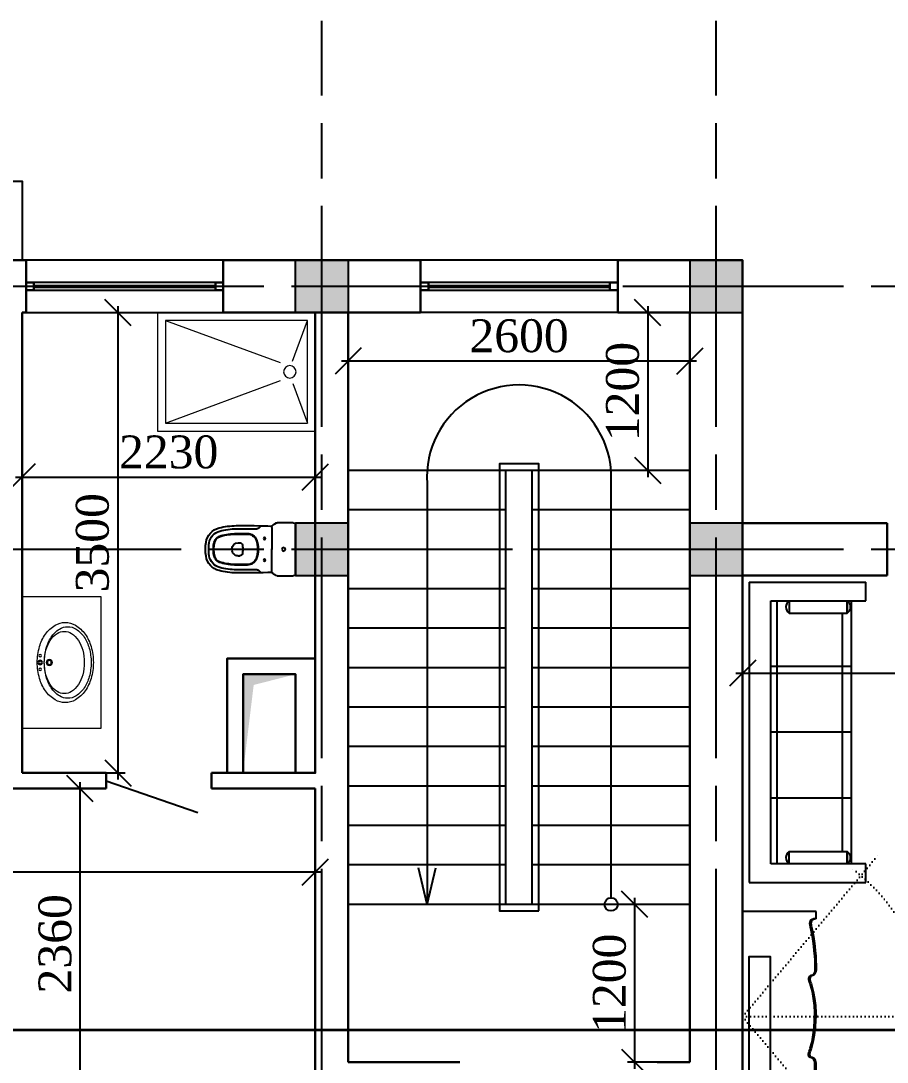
# Model space of a CAD drawing. Header units: inches. Extents: x 2870606 to 3671143, y -733551 to -473558.
# Drawn here: x 3382555 to 3389145, y -504323 to -496404 of the extents above; entities that cross this region are included whole.
import ezdxf

# ---------------------------------------------------------------- set-up
doc = ezdxf.new("R2010")
doc.units = ezdxf.units.IN
doc.header["$MEASUREMENT"] = 0
for name, pattern in [('ACAD_ISO07W100', [3, 0, -3]), ('ACAD_ISO08W100', [36, 24, -3, 6, -3]), ('NIEIOIAY', [0])]:
    doc.linetypes.add(name, pattern=pattern)
doc.layers.add('_0', color=7, linetype='Continuous', lineweight=25)
doc.layers.add('A_Windows', color=160, linetype='Continuous')
doc.layers.add('SANFURN', color=140, linetype='Continuous')
doc.styles.add('J~stule', font='dutch.ttf')
doc.linetypes.add('FENCELINE1', pattern='A,0.25,-0.1,[133,ltypeshp.shx,S=0.1,R=0,X=-0.1,Y=0],-0.1,1', length=1.45)
doc.dimstyles.new('J~style', dxfattribs={"dimscale": 100, "dimtxt": 2.5, "dimasz": 2, "dimexe": 0.55, "dimexo": 0.725, "dimtad": 1, "dimdec": 0, "dimdsep": 46, "dimtxsty": 'J~stule', "dimblk": 'OBLIQUE', "dimcen": 2, "dimdle": 0.5, "dimadec": 0, "dimazin": 0, "dimtfac": 1, "dimtdec": 0, "dimtmove": 0, "dimatfit": 3, "dimfxl": 1, "dimarcsym": 0})

# ---------------------------------------------------------------- blocks, each defined once
blk = doc.blocks.new('TJT6YIOK56IKJ6')
for p, q in [((2821864.4, 172822.9), (2821722.8, 172822.9)), ((2821722.8, 171936.4), (2821722.8, 172822.9)), ((2821864.4, 172100.5), (2821864.4, 172822.9)), ((2823864.1, 172822.9), (2823864.1, 172100.5)), ((2824005.7, 172822.9), (2823864.1, 172822.9)), ((2824005.7, 171936.4), (2824005.7, 172822.9)), ((2822837.5, 172716.3), (2821864.4, 172716.3)), ((2821957.7, 172682.9), (2821864.4, 172682.9)), ((2821864.4, 172682.9), (2821957.7, 172682.9)), ((2821957.7, 172240.5), (2821957.7, 172682.9)), ((2821957.7, 172644.9), (2823770.8, 172644.9)), ((2822364.2, 172716.3), (2822364.2, 172100.5)), ((2823864.1, 172716.3), (2822837.5, 172716.3)), ((2822864.2, 172716.3), (2822864.2, 172100.5)), ((2823364.2, 172716.3), (2823364.2, 172100.5)), ((2823864.1, 172682.9), (2823770.8, 172682.9)), ((2823770.8, 172682.9), (2823864.1, 172682.9)), ((2823770.8, 172240.5), (2823770.8, 172682.9)), ((2823864.1, 172716.3), (2823864.1, 172147.2)), ((2821864.4, 172240.5), (2821957.7, 172240.5)), ((2823864.1, 172240.5), (2823770.8, 172240.5)), ((2821864.4, 172147.2), (2823864.1, 172147.2)), ((2821864.4, 172147.2), (2823864.1, 172147.2)), ((2823864.1, 172100.5), (2821864.4, 172100.5)), ((2821722.8, 171936.4), (2824005.7, 171936.4))]:
    blk.add_line(p, q)
for centre, start, end in [((2821911, 172651.7), 33.82224, 146.17776), ((2823817.5, 172651.7), 33.82224, 146.17776), ((2821911, 172271.8), 213.82224, 326.17776), ((2823817.5, 172271.8), 213.82224, 326.17776)]:
    blk.add_arc(centre, 56.2, start, end)
blk = doc.blocks.new('chdhdgh')
at = {"linetype": 'ACAD_ISO07W100', "ltscale": 10}
for q in [(2557763.6, -523234.7), (2558335.1, -524460.4), (2557763.6, -525686)]:
    blk.add_line((2556735.1, -524460.4), q, dxfattribs=at)
at = {"linetype": 'NIEIOIAY'}
for p, q in [((2557295.1, -523660.4), (2556735.1, -523660.4)), ((2557295.1, -523660.4), (2556735.1, -523660.4)), ((2556735.1, -523660.4), (2556735.1, -525260.4)), ((2557295.1, -523717.3), (2557295.1, -523660.4)), ((2557295.1, -523717.3), (2557295.1, -523660.4)), ((2557295.1, -525203.4), (2557295.1, -525260.4)), ((2557295.1, -525203.4), (2557295.1, -525260.4)), ((2556735.1, -525260.4), (2557295.1, -525260.4)), ((2556735.1, -525260.4), (2557295.1, -525260.4))]:
    blk.add_line(p, q, dxfattribs=at)
at = {"linetype": 'Continuous'}
for p, q in [((2557245.8, -523744), (2557245.3, -523749.4)), ((2557245.8, -523744), (2557245.3, -523749.4)), ((2557245.3, -523749.4), (2557245.4, -523754.9)), ((2557245.3, -523749.4), (2557245.4, -523754.9)), ((2557245.4, -523754.9), (2557246, -523760.6)), ((2557245.4, -523754.9), (2557246, -523760.6)), ((2557247.3, -523738.7), (2557245.8, -523744)), ((2557247.3, -523738.7), (2557245.8, -523744)), ((2557246, -523760.6), (2557247, -523766.3)), ((2557246, -523760.6), (2557247, -523766.3)), ((2557247, -523766.3), (2557248.3, -523772)), ((2557247, -523766.3), (2557248.3, -523772)), ((2557249.7, -523733.8), (2557247.3, -523738.7)), ((2557249.7, -523733.8), (2557247.3, -523738.7)), ((2557248.3, -523772), (2557249.7, -523777.6)), ((2557248.3, -523772), (2557249.7, -523777.6)), ((2557254.3, -523728), (2557249.7, -523733.8)), ((2557254.3, -523728), (2557249.7, -523733.8)), ((2557249.7, -523777.6), (2557257.7, -523813.8)), ((2557249.7, -523777.6), (2557257.7, -523813.8)), ((2557259.7, -523723.8), (2557254.3, -523728)), ((2557259.7, -523723.8), (2557254.3, -523728)), ((2557255.7, -523744), (2557255.1, -523749.4)), ((2557255.7, -523744), (2557255.1, -523749.4)), ((2557255.1, -523749.4), (2557255.2, -523754.9)), ((2557255.1, -523749.4), (2557255.2, -523754.9)), ((2557255.2, -523754.9), (2557255.8, -523760.6)), ((2557255.2, -523754.9), (2557255.8, -523760.6)), ((2557257.1, -523738.7), (2557255.7, -523744)), ((2557257.1, -523738.7), (2557255.7, -523744)), ((2557255.8, -523760.6), (2557256.9, -523766.3)), ((2557255.8, -523760.6), (2557256.9, -523766.3)), ((2557256.9, -523766.3), (2557258.1, -523772)), ((2557256.9, -523766.3), (2557258.1, -523772)), ((2557259.5, -523733.8), (2557257.1, -523738.7)), ((2557259.5, -523733.8), (2557257.1, -523738.7)), ((2557258.1, -523772), (2557259.5, -523777.6)), ((2557258.1, -523772), (2557259.5, -523777.6)), ((2557264.1, -523728), (2557259.5, -523733.8)), ((2557264.1, -523728), (2557259.5, -523733.8)), ((2557259.5, -523777.6), (2557267.5, -523813.8)), ((2557259.5, -523777.6), (2557267.5, -523813.8)), ((2557265.6, -523720.9), (2557259.7, -523723.8)), ((2557265.6, -523720.9), (2557259.7, -523723.8)), ((2557269.6, -523723.8), (2557264.1, -523728)), ((2557269.6, -523723.8), (2557264.1, -523728)), ((2557271.5, -523719), (2557265.6, -523720.9)), ((2557271.5, -523719), (2557265.6, -523720.9)), ((2557275.5, -523720.9), (2557269.6, -523723.8)), ((2557275.5, -523720.9), (2557269.6, -523723.8)), ((2557276.9, -523717.9), (2557271.5, -523719)), ((2557276.9, -523717.9), (2557271.5, -523719)), ((2557281.3, -523719), (2557275.5, -523720.9)), ((2557281.3, -523719), (2557275.5, -523720.9)), ((2557281.3, -523717.4), (2557276.9, -523717.9)), ((2557281.3, -523717.4), (2557276.9, -523717.9)), ((2557284.2, -523717.3), (2557281.3, -523717.4)), ((2557284.2, -523717.3), (2557281.3, -523717.4)), ((2557286.7, -523717.9), (2557281.3, -523719)), ((2557286.7, -523717.9), (2557281.3, -523719)), ((2557285.3, -523717.3), (2557284.2, -523717.3)), ((2557285.3, -523717.3), (2557284.2, -523717.3)), ((2557291.1, -523717.4), (2557286.7, -523717.9)), ((2557291.1, -523717.4), (2557286.7, -523717.9)), ((2557294, -523717.3), (2557291.1, -523717.4)), ((2557294, -523717.3), (2557291.1, -523717.4)), ((2557295.1, -523717.3), (2557294, -523717.3)), ((2557295.1, -523717.3), (2557294, -523717.3)), ((2557257.7, -523813.8), (2557264.5, -523850.2)), ((2557257.7, -523813.8), (2557264.5, -523850.2)), ((2557264.5, -523850.2), (2557270.1, -523886.7)), ((2557264.5, -523850.2), (2557270.1, -523886.7)), ((2557267.5, -523813.8), (2557274.3, -523850.2)), ((2557267.5, -523813.8), (2557274.3, -523850.2)), ((2557274.3, -523850.2), (2557279.9, -523886.7)), ((2557274.3, -523850.2), (2557279.9, -523886.7)), ((2557270.1, -523886.7), (2557274.7, -523923.5)), ((2557270.1, -523886.7), (2557274.7, -523923.5)), ((2557274.7, -523923.5), (2557278.4, -523960.3)), ((2557274.7, -523923.5), (2557278.4, -523960.3)), ((2557279.9, -523886.7), (2557284.5, -523923.5)), ((2557279.9, -523886.7), (2557284.5, -523923.5)), ((2557284.5, -523923.5), (2557288.3, -523960.3)), ((2557284.5, -523923.5), (2557288.3, -523960.3)), ((2557278.4, -523960.3), (2557281.4, -523997.3)), ((2557278.4, -523960.3), (2557281.4, -523997.3)), ((2557281.4, -523997.3), (2557283.6, -524034.3)), ((2557281.4, -523997.3), (2557283.6, -524034.3)), ((2557288.3, -523960.3), (2557291.2, -523997.3)), ((2557288.3, -523960.3), (2557291.2, -523997.3)), ((2557291.2, -523997.3), (2557293.4, -524034.3)), ((2557291.2, -523997.3), (2557293.4, -524034.3)), ((2557283.6, -524034.3), (2557285.3, -524071.3)), ((2557283.6, -524034.3), (2557285.3, -524071.3)), ((2557285.8, -524094.5), (2557285.2, -524105.9)), ((2557285.8, -524094.5), (2557285.2, -524105.9)), ((2557285.3, -524071.3), (2557285.7, -524082.9)), ((2557285.3, -524071.3), (2557285.7, -524082.9)), ((2557285.7, -524082.9), (2557285.8, -524094.5)), ((2557285.7, -524082.9), (2557285.8, -524094.5)), ((2557293.4, -524034.3), (2557295.1, -524071.3)), ((2557293.4, -524034.3), (2557295.1, -524071.3)), ((2557295.6, -524094.5), (2557295, -524105.9)), ((2557295.6, -524094.5), (2557295, -524105.9)), ((2557295.1, -524071.3), (2557295.5, -524082.9)), ((2557295.1, -524071.3), (2557295.5, -524082.9)), ((2557295.5, -524082.9), (2557295.6, -524094.5)), ((2557295.5, -524082.9), (2557295.6, -524094.5)), ((2557238.3, -524161.7), (2557236.8, -524169.5)), ((2557238.3, -524161.7), (2557236.8, -524169.5)), ((2557236.8, -524169.5), (2557237.2, -524178.4)), ((2557236.8, -524169.5), (2557237.2, -524178.4)), ((2557242.5, -524155.3), (2557238.3, -524161.7)), ((2557242.5, -524155.3), (2557238.3, -524161.7)), ((2557249.7, -524150.6), (2557242.5, -524155.3)), ((2557249.7, -524150.6), (2557242.5, -524155.3)), ((2557248.1, -524161.7), (2557246.6, -524169.5)), ((2557248.1, -524161.7), (2557246.6, -524169.5)), ((2557246.6, -524169.5), (2557247.1, -524178.4)), ((2557246.6, -524169.5), (2557247.1, -524178.4)), ((2557252.3, -524155.3), (2557248.1, -524161.7)), ((2557252.3, -524155.3), (2557248.1, -524161.7)), ((2557251, -524150), (2557249.7, -524150.6)), ((2557251, -524150), (2557249.7, -524150.6)), ((2557252.4, -524149.5), (2557251, -524150)), ((2557252.4, -524149.5), (2557251, -524150)), ((2557259.5, -524150.6), (2557252.3, -524155.3)), ((2557259.5, -524150.6), (2557252.3, -524155.3)), ((2557253.8, -524149.1), (2557252.4, -524149.5)), ((2557253.8, -524149.1), (2557252.4, -524149.5)), ((2557255.2, -524148.6), (2557253.8, -524149.1)), ((2557255.2, -524148.6), (2557253.8, -524149.1)), ((2557256.6, -524148.2), (2557255.2, -524148.6)), ((2557256.6, -524148.2), (2557255.2, -524148.6)), ((2557258, -524147.7), (2557256.6, -524148.2)), ((2557258, -524147.7), (2557256.6, -524148.2)), ((2557259.4, -524147.3), (2557258, -524147.7)), ((2557259.4, -524147.3), (2557258, -524147.7)), ((2557260.8, -524146.8), (2557259.4, -524147.3)), ((2557260.8, -524146.8), (2557259.4, -524147.3)), ((2557260.9, -524150), (2557259.5, -524150.6)), ((2557260.9, -524150), (2557259.5, -524150.6)), ((2557269.6, -524141.9), (2557260.8, -524146.8)), ((2557269.6, -524141.9), (2557260.8, -524146.8)), ((2557262.2, -524149.5), (2557260.9, -524150)), ((2557262.2, -524149.5), (2557260.9, -524150)), ((2557263.6, -524149.1), (2557262.2, -524149.5)), ((2557263.6, -524149.1), (2557262.2, -524149.5)), ((2557265, -524148.6), (2557263.6, -524149.1)), ((2557265, -524148.6), (2557263.6, -524149.1)), ((2557266.4, -524148.2), (2557265, -524148.6)), ((2557266.4, -524148.2), (2557265, -524148.6)), ((2557267.8, -524147.7), (2557266.4, -524148.2)), ((2557267.8, -524147.7), (2557266.4, -524148.2)), ((2557269.2, -524147.3), (2557267.8, -524147.7)), ((2557269.2, -524147.3), (2557267.8, -524147.7)), ((2557270.6, -524146.8), (2557269.2, -524147.3)), ((2557270.6, -524146.8), (2557269.2, -524147.3)), ((2557276.2, -524135.1), (2557269.6, -524141.9)), ((2557276.2, -524135.1), (2557269.6, -524141.9)), ((2557279.4, -524141.9), (2557270.6, -524146.8)), ((2557279.4, -524141.9), (2557270.6, -524146.8)), ((2557280.7, -524126.5), (2557276.2, -524135.1)), ((2557280.7, -524126.5), (2557276.2, -524135.1)), ((2557286, -524135.1), (2557279.4, -524141.9)), ((2557286, -524135.1), (2557279.4, -524141.9)), ((2557283.6, -524116.7), (2557280.7, -524126.5)), ((2557283.6, -524116.7), (2557280.7, -524126.5)), ((2557285.2, -524105.9), (2557283.6, -524116.7)), ((2557285.2, -524105.9), (2557283.6, -524116.7)), ((2557290.5, -524126.5), (2557286, -524135.1)), ((2557290.5, -524126.5), (2557286, -524135.1)), ((2557293.4, -524116.7), (2557290.5, -524126.5)), ((2557293.4, -524116.7), (2557290.5, -524126.5)), ((2557295, -524105.9), (2557293.4, -524116.7)), ((2557295, -524105.9), (2557293.4, -524116.7)), ((2557237.2, -524178.4), (2557239.3, -524188.2)), ((2557237.2, -524178.4), (2557239.3, -524188.2)), ((2557239.3, -524188.2), (2557242.4, -524198.4)), ((2557239.3, -524188.2), (2557242.4, -524198.4)), ((2557242.4, -524198.4), (2557246, -524208.8)), ((2557242.4, -524198.4), (2557246, -524208.8)), ((2557246, -524208.8), (2557249.7, -524219.1)), ((2557246, -524208.8), (2557249.7, -524219.1)), ((2557247.1, -524178.4), (2557249.1, -524188.2)), ((2557247.1, -524178.4), (2557249.1, -524188.2)), ((2557249.1, -524188.2), (2557252.2, -524198.4)), ((2557249.1, -524188.2), (2557252.2, -524198.4)), ((2557249.7, -524219.1), (2557263.4, -524268.2)), ((2557249.7, -524219.1), (2557263.4, -524268.2)), ((2557252.2, -524198.4), (2557255.8, -524208.8)), ((2557252.2, -524198.4), (2557255.8, -524208.8)), ((2557255.8, -524208.8), (2557259.5, -524219.1)), ((2557255.8, -524208.8), (2557259.5, -524219.1)), ((2557259.5, -524219.1), (2557273.2, -524268.2)), ((2557259.5, -524219.1), (2557273.2, -524268.2)), ((2557263.4, -524268.2), (2557273.1, -524321.5)), ((2557263.4, -524268.2), (2557273.1, -524321.5)), ((2557273.1, -524321.5), (2557279.6, -524377)), ((2557273.1, -524321.5), (2557279.6, -524377)), ((2557273.2, -524268.2), (2557282.9, -524321.5)), ((2557273.2, -524268.2), (2557282.9, -524321.5)), ((2557282.9, -524321.5), (2557289.4, -524377)), ((2557282.9, -524321.5), (2557289.4, -524377)), ((2557279.6, -524377), (2557283.4, -524432.2)), ((2557279.6, -524377), (2557283.4, -524432.2)), ((2557289.4, -524377), (2557293.2, -524432.2)), ((2557289.4, -524377), (2557293.2, -524432.2)), ((2557279.6, -524543.8), (2557283.4, -524488.5)), ((2557279.6, -524543.8), (2557283.4, -524488.5)), ((2557283.4, -524432.2), (2557285.2, -524484.9)), ((2557283.4, -524432.2), (2557285.2, -524484.9)), ((2557283.4, -524488.5), (2557285.2, -524435.8)), ((2557283.4, -524488.5), (2557285.2, -524435.8)), ((2557289.4, -524543.8), (2557293.2, -524488.5)), ((2557289.4, -524543.8), (2557293.2, -524488.5)), ((2557293.2, -524432.2), (2557294.2, -524460.4)), ((2557293.2, -524432.2), (2557294.2, -524460.4)), ((2557293.2, -524488.5), (2557294.2, -524460.4)), ((2557293.2, -524488.5), (2557294.2, -524460.4)), ((2557273.1, -524599.2), (2557279.6, -524543.8)), ((2557273.1, -524599.2), (2557279.6, -524543.8)), ((2557282.9, -524599.2), (2557289.4, -524543.8)), ((2557282.9, -524599.2), (2557289.4, -524543.8)), ((2557249.7, -524701.6), (2557263.4, -524652.6)), ((2557249.7, -524701.6), (2557263.4, -524652.6)), ((2557259.5, -524701.6), (2557273.2, -524652.6)), ((2557259.5, -524701.6), (2557273.2, -524652.6)), ((2557263.4, -524652.6), (2557273.1, -524599.2)), ((2557263.4, -524652.6), (2557273.1, -524599.2)), ((2557273.2, -524652.6), (2557282.9, -524599.2)), ((2557273.2, -524652.6), (2557282.9, -524599.2)), ((2557239.3, -524732.6), (2557242.4, -524722.4)), ((2557239.3, -524732.6), (2557242.4, -524722.4)), ((2557242.4, -524722.4), (2557246, -524711.9)), ((2557242.4, -524722.4), (2557246, -524711.9)), ((2557246, -524711.9), (2557249.7, -524701.6)), ((2557246, -524711.9), (2557249.7, -524701.6)), ((2557249.1, -524732.6), (2557252.2, -524722.4)), ((2557249.1, -524732.6), (2557252.2, -524722.4)), ((2557252.2, -524722.4), (2557255.8, -524711.9)), ((2557252.2, -524722.4), (2557255.8, -524711.9)), ((2557255.8, -524711.9), (2557259.5, -524701.6)), ((2557255.8, -524711.9), (2557259.5, -524701.6)), ((2557236.8, -524751.2), (2557237.2, -524742.3)), ((2557236.8, -524751.2), (2557237.2, -524742.3)), ((2557238.3, -524759), (2557236.8, -524751.2)), ((2557238.3, -524759), (2557236.8, -524751.2)), ((2557237.2, -524742.3), (2557239.3, -524732.6)), ((2557237.2, -524742.3), (2557239.3, -524732.6)), ((2557242.5, -524765.5), (2557238.3, -524759)), ((2557242.5, -524765.5), (2557238.3, -524759)), ((2557249.7, -524770.2), (2557242.5, -524765.5)), ((2557249.7, -524770.2), (2557242.5, -524765.5)), ((2557246.6, -524751.2), (2557247.1, -524742.3)), ((2557246.6, -524751.2), (2557247.1, -524742.3)), ((2557248.1, -524759), (2557246.6, -524751.2)), ((2557248.1, -524759), (2557246.6, -524751.2)), ((2557247.1, -524742.3), (2557249.1, -524732.6)), ((2557247.1, -524742.3), (2557249.1, -524732.6)), ((2557252.3, -524765.5), (2557248.1, -524759)), ((2557252.3, -524765.5), (2557248.1, -524759)), ((2557251, -524770.7), (2557249.7, -524770.2)), ((2557251, -524770.7), (2557249.7, -524770.2)), ((2557252.4, -524771.2), (2557251, -524770.7)), ((2557252.4, -524771.2), (2557251, -524770.7)), ((2557259.5, -524770.2), (2557252.3, -524765.5)), ((2557259.5, -524770.2), (2557252.3, -524765.5)), ((2557253.8, -524771.7), (2557252.4, -524771.2)), ((2557253.8, -524771.7), (2557252.4, -524771.2)), ((2557255.2, -524772.1), (2557253.8, -524771.7)), ((2557255.2, -524772.1), (2557253.8, -524771.7)), ((2557256.6, -524772.6), (2557255.2, -524772.1)), ((2557256.6, -524772.6), (2557255.2, -524772.1)), ((2557258, -524773), (2557256.6, -524772.6)), ((2557258, -524773), (2557256.6, -524772.6)), ((2557259.4, -524773.5), (2557258, -524773)), ((2557259.4, -524773.5), (2557258, -524773)), ((2557260.8, -524773.9), (2557259.4, -524773.5)), ((2557260.8, -524773.9), (2557259.4, -524773.5)), ((2557260.9, -524770.7), (2557259.5, -524770.2)), ((2557260.9, -524770.7), (2557259.5, -524770.2)), ((2557269.6, -524778.8), (2557260.8, -524773.9)), ((2557269.6, -524778.8), (2557260.8, -524773.9)), ((2557262.2, -524771.2), (2557260.9, -524770.7)), ((2557262.2, -524771.2), (2557260.9, -524770.7)), ((2557263.6, -524771.7), (2557262.2, -524771.2)), ((2557263.6, -524771.7), (2557262.2, -524771.2)), ((2557265, -524772.1), (2557263.6, -524771.7)), ((2557265, -524772.1), (2557263.6, -524771.7)), ((2557266.4, -524772.6), (2557265, -524772.1)), ((2557266.4, -524772.6), (2557265, -524772.1)), ((2557267.8, -524773), (2557266.4, -524772.6)), ((2557267.8, -524773), (2557266.4, -524772.6)), ((2557269.2, -524773.5), (2557267.8, -524773)), ((2557269.2, -524773.5), (2557267.8, -524773)), ((2557270.6, -524773.9), (2557269.2, -524773.5)), ((2557270.6, -524773.9), (2557269.2, -524773.5)), ((2557276.2, -524785.7), (2557269.6, -524778.8)), ((2557276.2, -524785.7), (2557269.6, -524778.8)), ((2557279.4, -524778.8), (2557270.6, -524773.9)), ((2557279.4, -524778.8), (2557270.6, -524773.9)), ((2557280.7, -524794.2), (2557276.2, -524785.7)), ((2557280.7, -524794.2), (2557276.2, -524785.7)), ((2557286, -524785.7), (2557279.4, -524778.8)), ((2557286, -524785.7), (2557279.4, -524778.8)), ((2557283.6, -524804), (2557280.7, -524794.2)), ((2557283.6, -524804), (2557280.7, -524794.2)), ((2557285.2, -524814.8), (2557283.6, -524804)), ((2557285.2, -524814.8), (2557283.6, -524804)), ((2557290.5, -524794.2), (2557286, -524785.7)), ((2557290.5, -524794.2), (2557286, -524785.7)), ((2557293.4, -524804), (2557290.5, -524794.2)), ((2557293.4, -524804), (2557290.5, -524794.2)), ((2557295, -524814.8), (2557293.4, -524804)), ((2557295, -524814.8), (2557293.4, -524804)), ((2557281.4, -524923.5), (2557283.6, -524886.4)), ((2557281.4, -524923.5), (2557283.6, -524886.4)), ((2557283.6, -524886.4), (2557285.3, -524849.4)), ((2557283.6, -524886.4), (2557285.3, -524849.4)), ((2557285.8, -524826.2), (2557285.2, -524814.8)), ((2557285.8, -524826.2), (2557285.2, -524814.8)), ((2557285.3, -524849.4), (2557285.7, -524837.8)), ((2557285.3, -524849.4), (2557285.7, -524837.8)), ((2557285.7, -524837.8), (2557285.8, -524826.2)), ((2557285.7, -524837.8), (2557285.8, -524826.2)), ((2557291.2, -524923.5), (2557293.4, -524886.4)), ((2557291.2, -524923.5), (2557293.4, -524886.4)), ((2557293.4, -524886.4), (2557295.1, -524849.4)), ((2557293.4, -524886.4), (2557295.1, -524849.4)), ((2557295.6, -524826.2), (2557295, -524814.8)), ((2557295.6, -524826.2), (2557295, -524814.8)), ((2557295.1, -524849.4), (2557295.5, -524837.8)), ((2557295.1, -524849.4), (2557295.5, -524837.8)), ((2557295.5, -524837.8), (2557295.6, -524826.2)), ((2557295.5, -524837.8), (2557295.6, -524826.2)), ((2557274.7, -524997.3), (2557278.4, -524960.4)), ((2557274.7, -524997.3), (2557278.4, -524960.4)), ((2557278.4, -524960.4), (2557281.4, -524923.5)), ((2557278.4, -524960.4), (2557281.4, -524923.5)), ((2557284.5, -524997.3), (2557288.3, -524960.4)), ((2557284.5, -524997.3), (2557288.3, -524960.4)), ((2557288.3, -524960.4), (2557291.2, -524923.5)), ((2557288.3, -524960.4), (2557291.2, -524923.5)), ((2557264.5, -525070.6), (2557270.1, -525034)), ((2557264.5, -525070.6), (2557270.1, -525034)), ((2557270.1, -525034), (2557274.7, -524997.3)), ((2557270.1, -525034), (2557274.7, -524997.3)), ((2557274.3, -525070.6), (2557279.9, -525034)), ((2557274.3, -525070.6), (2557279.9, -525034)), ((2557279.9, -525034), (2557284.5, -524997.3)), ((2557279.9, -525034), (2557284.5, -524997.3)), ((2557249.7, -525143.1), (2557257.7, -525107)), ((2557249.7, -525143.1), (2557257.7, -525107)), ((2557257.7, -525107), (2557264.5, -525070.6)), ((2557257.7, -525107), (2557264.5, -525070.6)), ((2557259.5, -525143.1), (2557267.5, -525107)), ((2557259.5, -525143.1), (2557267.5, -525107)), ((2557267.5, -525107), (2557274.3, -525070.6)), ((2557267.5, -525107), (2557274.3, -525070.6)), ((2557245.3, -525171.4), (2557245.4, -525165.8)), ((2557245.3, -525171.4), (2557245.4, -525165.8)), ((2557245.8, -525176.8), (2557245.3, -525171.4)), ((2557245.8, -525176.8), (2557245.3, -525171.4)), ((2557245.4, -525165.8), (2557246, -525160.2)), ((2557245.4, -525165.8), (2557246, -525160.2)), ((2557247.3, -525182), (2557245.8, -525176.8)), ((2557247.3, -525182), (2557245.8, -525176.8)), ((2557246, -525160.2), (2557247, -525154.5)), ((2557246, -525160.2), (2557247, -525154.5)), ((2557247, -525154.5), (2557248.3, -525148.8)), ((2557247, -525154.5), (2557248.3, -525148.8)), ((2557249.7, -525187), (2557247.3, -525182)), ((2557249.7, -525187), (2557247.3, -525182)), ((2557248.3, -525148.8), (2557249.7, -525143.1)), ((2557248.3, -525148.8), (2557249.7, -525143.1)), ((2557254.3, -525192.7), (2557249.7, -525187)), ((2557254.3, -525192.7), (2557249.7, -525187)), ((2557259.7, -525196.9), (2557254.3, -525192.7)), ((2557259.7, -525196.9), (2557254.3, -525192.7)), ((2557255.1, -525171.4), (2557255.2, -525165.8)), ((2557255.1, -525171.4), (2557255.2, -525165.8)), ((2557255.7, -525176.8), (2557255.1, -525171.4)), ((2557255.7, -525176.8), (2557255.1, -525171.4)), ((2557255.2, -525165.8), (2557255.8, -525160.2)), ((2557255.2, -525165.8), (2557255.8, -525160.2)), ((2557257.1, -525182), (2557255.7, -525176.8)), ((2557257.1, -525182), (2557255.7, -525176.8)), ((2557255.8, -525160.2), (2557256.9, -525154.5)), ((2557255.8, -525160.2), (2557256.9, -525154.5)), ((2557256.9, -525154.5), (2557258.1, -525148.8)), ((2557256.9, -525154.5), (2557258.1, -525148.8)), ((2557259.5, -525187), (2557257.1, -525182)), ((2557259.5, -525187), (2557257.1, -525182)), ((2557258.1, -525148.8), (2557259.5, -525143.1)), ((2557258.1, -525148.8), (2557259.5, -525143.1)), ((2557264.1, -525192.7), (2557259.5, -525187)), ((2557264.1, -525192.7), (2557259.5, -525187)), ((2557265.6, -525199.9), (2557259.7, -525196.9)), ((2557265.6, -525199.9), (2557259.7, -525196.9)), ((2557269.6, -525196.9), (2557264.1, -525192.7)), ((2557269.6, -525196.9), (2557264.1, -525192.7)), ((2557271.5, -525201.8), (2557265.6, -525199.9)), ((2557271.5, -525201.8), (2557265.6, -525199.9)), ((2557275.5, -525199.9), (2557269.6, -525196.9)), ((2557275.5, -525199.9), (2557269.6, -525196.9)), ((2557276.9, -525202.8), (2557271.5, -525201.8)), ((2557276.9, -525202.8), (2557271.5, -525201.8)), ((2557281.3, -525201.8), (2557275.5, -525199.9)), ((2557281.3, -525201.8), (2557275.5, -525199.9)), ((2557281.3, -525203.3), (2557276.9, -525202.8)), ((2557281.3, -525203.3), (2557276.9, -525202.8)), ((2557286.7, -525202.8), (2557281.3, -525201.8)), ((2557286.7, -525202.8), (2557281.3, -525201.8)), ((2557284.2, -525203.4), (2557281.3, -525203.3)), ((2557284.2, -525203.4), (2557281.3, -525203.3)), ((2557285.3, -525203.4), (2557284.2, -525203.4)), ((2557285.3, -525203.4), (2557284.2, -525203.4)), ((2557291.1, -525203.3), (2557286.7, -525202.8)), ((2557291.1, -525203.3), (2557286.7, -525202.8)), ((2557294, -525203.4), (2557291.1, -525203.3)), ((2557294, -525203.4), (2557291.1, -525203.3)), ((2557295.1, -525203.4), (2557294, -525203.4)), ((2557295.1, -525203.4), (2557294, -525203.4))]:
    blk.add_line(p, q, dxfattribs=at)
at = {"linetype": 'ByBlock'}
blk.add_lwpolyline([(2556785.1, -524916.9), (2556785.1, -524003.9), (2556946.2, -524003.9), (2556946.2, -524916.9)], close=True, dxfattribs=at)
at = {"linetype": 'ACAD_ISO07W100', "ltscale": 10}
blk.add_arc((2556735.1, -524460.4), 1400, 305.99975, 54.00025, dxfattribs=at)
blk = doc.blocks.new('_Oblique')
at = {"color": 0, "linetype": 'ByBlock', "lineweight": -2}
blk.add_line((-0.5, -0.5), (0.5, 0.5), dxfattribs=at)
blk = doc.blocks.new('*D645')
at = {"color": 0, "lineweight": -2, "transparency": 16777216}
for p, q in [((3382565.3, -499632.6), (3382565.3, -499929)), ((3384795.4, -499632.6), (3384795.4, -499929)), ((3382515.3, -499874), (3384845.4, -499874))]:
    blk.add_line(p, q, dxfattribs=at)
at = {"layer": 'Defpoints', "color": 0, "lineweight": 35, "transparency": 16777216}
for p in [(3382565.3, -499560.1), (3384795.4, -499560.1), (3384795.4, -499874)]:
    blk.add_point(p, dxfattribs=at)
at = {"color": 0, "lineweight": -2, "transparency": 16777216, "xscale": 200, "yscale": 200, "zscale": 200, "rotation": 180}
blk.add_blockref('_Oblique', (3382565.3, -499874), dxfattribs=at)
at = {"color": 0, "lineweight": -2, "transparency": 16777216, "xscale": 200, "yscale": 200, "zscale": 200}
blk.add_blockref('_Oblique', (3384795.4, -499874), dxfattribs=at)
at = {"color": 0, "transparency": 16777216, "insert": (3383680.3, -499684), "char_height": 250, "attachment_point": 5, "style": 'J~stule'}
blk.add_mtext('2230', dxfattribs=at)
blk = doc.blocks.new('ITYIR6')
at = {"lineweight": 13, "elevation": -58.9}
blk.add_lwpolyline([(2899772.1, 225462.1), (2899772.1, 224862.1), (2898772.1, 224862.1), (2898772.1, 225462.1)], dxfattribs=at)
at = {"lineweight": 13}
for centre, radius in [((2899219.9, 225324.7, -58.9), 9.72), ((2899272.1, 225324.7, -58.9), 17.3), ((2899272.1, 225324.7, -58.9), 10.5), ((2899324.1, 225324.7, -58.9), 9.72), ((2899272.1, 225255.3, -58.9), 23.1), ((2899272.1, 225255.3, -58.9), 14.7)]:
    blk.add_circle(centre, radius, dxfattribs=at)
for centre, radius, start, end in [((2899240.6, 225021.4, -58.9), 321.1, 106.16225, 124.97931), ((2899272.1, 224912.8, -58.9), 434.2, 90, 106.16225), ((2899272.1, 224912.8, -58.9), 434.2, 73.83775, 90), ((2899303.6, 225021.4, -58.9), 321.1, 55.02069, 73.83775), ((2899192.5, 225090.2, -58.9), 237.1, 124.97931, 149.37391), ((2899192.1, 225068.8, -58.9), 205.9, 123.16508, 147.63235), ((2899200.8, 225099.1, -58.9), 177.9, 122.71568, 147.18544), ((2899240.4, 224994.9, -58.9), 294.2, 105.14659, 123.16508), ((2899243.9, 225032.2, -58.9), 257.5, 104.90006, 122.71568), ((2899272.1, 224878, -58.9), 415.4, 90, 105.14659), ((2899272.1, 224926.1, -58.9), 367.3, 90, 104.90006), ((2899272.1, 224926.1, -58.9), 367.3, 75.09994, 90), ((2899272.1, 224878, -58.9), 415.4, 74.85341, 90), ((2899300.3, 225032.2, -58.9), 257.5, 57.28432, 75.09994), ((2899303.7, 224994.9, -58.9), 294.2, 56.83492, 74.85341), ((2899343.3, 225099.1, -58.9), 177.9, 32.81456, 57.28432), ((2899352, 225068.8, -58.9), 205.9, 32.36765, 56.83492), ((2899351.7, 225090.2, -58.9), 237.1, 30.62609, 55.02069), ((2899119, 225133.7, -58.9), 151.8, 149.37391, 180), ((2899118.7, 225115.4, -58.9), 119, 147.63235, 180), ((2899135.5, 225141.3, -58.9), 100.1, 147.18544, 180), ((2899408.7, 225141.3, -58.9), 100.1, 0, 32.81456), ((2899425.4, 225115.4, -58.9), 119, 0, 32.36765), ((2899425.1, 225133.7, -58.9), 151.8, 0, 30.62609), ((2899119, 225133.7, -58.9), 151.8, 180, 210.62609), ((2899118.7, 225115.4, -58.9), 119, 180, 212.36765), ((2899135.5, 225141.3, -58.9), 100.1, 180, 212.81456), ((2899200.8, 225183.4, -58.9), 177.9, 212.81456, 237.28432), ((2899343.3, 225183.4, -58.9), 177.9, 302.71568, 327.18544), ((2899408.7, 225141.3, -58.9), 100.1, 327.18544, 0), ((2899425.4, 225115.4, -58.9), 119, 327.63235, 0), ((2899425.1, 225133.7, -58.9), 151.8, 329.37391, 0), ((2899192.5, 225177.2, -58.9), 237.1, 210.62609, 235.02069), ((2899192.1, 225161.9, -58.9), 205.9, 212.36765, 236.83492), ((2899240.4, 225235.8, -58.9), 294.2, 236.83492, 254.85341), ((2899243.9, 225250.4, -58.9), 257.5, 237.28432, 255.09994), ((2899272.1, 225356.5, -58.9), 367.3, 255.09994, 270), ((2899272.1, 225356.5, -58.9), 367.3, 270, 284.90006), ((2899300.3, 225250.4, -58.9), 257.5, 284.90006, 302.71568), ((2899303.7, 225235.8, -58.9), 294.2, 285.14659, 303.16508), ((2899352, 225161.9, -58.9), 205.9, 303.16508, 327.63235), ((2899351.7, 225177.2, -58.9), 237.1, 304.97931, 329.37391), ((2899240.6, 225246, -58.9), 321.1, 235.02069, 253.83775), ((2899272.1, 225354.6, -58.9), 434.2, 253.83775, 270), ((2899272.1, 225352.7, -58.9), 415.4, 254.85341, 270), ((2899272.1, 225352.7, -58.9), 415.4, 270, 285.14659), ((2899272.1, 225354.6, -58.9), 434.2, 270, 286.16225), ((2899303.6, 225246, -58.9), 321.1, 286.16225, 304.97931)]:
    blk.add_arc(centre, radius, start, end, dxfattribs=at)
blk = doc.blocks.new('uouyotyolt')
at = {"layer": 'SANFURN', "lineweight": 15}
for p, q in [((2860162.5, 280610.8), (2860049, 280918.8)), ((2861129, 280918.8), (2860255.1, 280599.2)), ((2860160.6, 280439.1), (2860049, 280138.8)), ((2861129, 280138.8), (2860252.6, 280464.1))]:
    blk.add_line(p, q, dxfattribs=at)
for points in [[(2859989, 280078.8), (2859989, 280978.8), (2861189, 280978.8), (2861189, 280078.8)], [(2860049, 280138.8), (2860049, 280918.8), (2861129, 280918.8), (2861129, 280138.8)]]:
    blk.add_lwpolyline(points, close=True, dxfattribs=at)
blk.add_circle((2860182.8, 280528.8), 48, dxfattribs=at)
blk = doc.blocks.new('cu')
at = {"layer": '_0'}
for p, q in [((0, 0), (0, 186.3)), ((18.2, 200), (141, 200)), ((180, 164), (180, 0)), ((279, 158.9), (261.5, 176.4)), ((0, -2.5), (0, 0)), ((180, -2.5), (180, 0)), ((437, 47), (424.3, 47)), ((0, -5), (0, -2.5)), ((0, -191.3), (0, -5)), ((180, -2.5), (180, -5)), ((180, -169), (180, -5)), ((437, -52), (424.3, -52)), ((141, -205), (18.2, -205)), ((279, -163.9), (261.5, -181.4))]:
    blk.add_line(p, q, dxfattribs=at)
for centre, radius in [((236, 80), 7.5), ((90.2, -2.5), 13.5), ((90.2, -2.5), 13.5), ((236, -85), 7.5)]:
    blk.add_circle(centre, radius, dxfattribs=at)
for centre, radius, start, end in [((8, 186.3), 8, 155.21151, 180.00003), ((18.2, 180), 20, 90, 150.98314), ((141, 181), 19, 34.93724, 90), ((164.8, 197.6), 10, 214.93724, 253.78478), ((155, 164), 25, 23.37762, 73.78478), ((383, -5322.3), 5500, 89.29054, 92.13617), ((155, 164), 25, 360, 23.37762), ((293.1, 173), 20, 225, 270.93637), ((444.2, -372.6), 550, 75.46051, 89.29054), ((548.7, 30), 134, 8.81618, 75.46052), ((383, -5322.3), 5476, 89.29054, 90.93637), ((367.5, 42.7), 75, 90.1648, 160.01601), ((367.5, 42.7), 71, 90.1648, 160.01601), ((383, -5322.3), 5440, 89.29054, 90.1648), ((383, -5322.3), 5436, 89.29054, 90.1648), ((444.2, -372.6), 490, 75.46051, 89.29054), ((444.2, -372.6), 486, 75.46051, 89.29054), ((444.2, -372.6), 526, 75.46051, 89.29054), ((548.7, 30), 70, 8.81618, 75.46052), ((548.7, 30), 74, 8.81618, 75.46052), ((548.7, 30), 110, 8.81618, 75.46052), ((485, 0), 200, 160.01601, 180), ((485, 0), 200, 180, 180.71622), ((485, 0), 196, 160.01601, 180), ((485, 0), 196, 180, 180.73083), ((582, 0), 180, 170.28485, 180), ((424.3, 27), 20, 90, 170.28485), ((437, 0), 47, 0, 90), ((437, 0), 47, 356.95091, 0), ((355, 0), 266, 0, 8.81618), ((355, 0), 266, 359.4615, 0), ((355, 0), 270, 0, 8.81618), ((355, 0), 270, 359.46948, 0), ((355, 0), 306, 0, 8.81618), ((355, 0), 306, 359.53189, 0), ((355, 0), 330, 0, 8.81618), ((485, -5), 200, 179.28378, 180), ((485, -5), 200, 180, 199.98399), ((485, -5), 196, 179.26917, 180), ((485, -5), 196, 180, 199.98399), ((367.5, -47.7), 75, 199.98399, 269.8352), ((367.5, -47.7), 71, 199.98399, 269.8352), ((582, 0), 180, 180, 180.7958), ((582, -5), 180, 179.2042, 180), ((582, -5), 180, 180, 189.71515), ((424.3, -32), 20, 189.71515, 270), ((437, -5), 47, 270, 0), ((437, -5), 47, 0, 3.04909), ((548.7, -35), 70, 284.53948, 351.18382), ((548.7, -35), 74, 284.53948, 351.18382), ((548.7, -35), 110, 284.53948, 351.18382), ((548.7, -35), 134, 284.53948, 351.18382), ((355, -5), 266, 351.18382, 0), ((355, -5), 266, 0, 0.5385), ((355, -5), 270, 351.18382, 0), ((355, -5), 270, 0, 0.53052), ((355, -5), 306, 351.18382, 0), ((355, -5), 306, 0, 0.46811), ((355, -5), 330, 351.18382, 0), ((355, 0), 330, 359.56594, 0), ((355, -5), 330, 0, 0.43406), ((293.1, -178), 20, 89.06363, 135), ((383, 5317.3), 5476, 269.06363, 270.70946), ((383, 5317.3), 5436, 269.8352, 270.70946), ((383, 5317.3), 5440, 269.8352, 270.70946), ((444.2, 367.6), 486, 270.70946, 284.53949), ((444.2, 367.6), 490, 270.70946, 284.53949), ((444.2, 367.6), 526, 270.70946, 284.53949), ((8, -191.3), 8, 179.99997, 204.78849), ((18.2, -185), 20, 209.01686, 270), ((141, -186), 19, 270, 325.06276), ((164.8, -202.6), 10, 106.21522, 145.06276), ((155, -169), 25, 286.21522, 336.62238), ((155, -169), 25, 336.62238, 0), ((383, 5317.3), 5500, 267.86383, 270.70946), ((444.2, 367.6), 550, 270.70946, 284.53949)]:
    blk.add_arc(centre, radius, start, end, dxfattribs=at)
blk = doc.blocks.new('*D646')
at = {"color": 0, "lineweight": -2, "transparency": 16777216}
for p, q in [((3379045.4, -502315.6), (3379045.4, -502932.1)), ((3384795.4, -502823.5), (3384795.4, -502822.1)), ((3384845.4, -502877.1), (3378995.4, -502877.1))]:
    blk.add_line(p, q, dxfattribs=at)
at = {"layer": 'Defpoints', "color": 0, "lineweight": 35, "transparency": 16777216}
for p in [(3379045.4, -502243.1), (3379045.4, -502877.1), (3384795.4, -502896)]:
    blk.add_point(p, dxfattribs=at)
at = {"color": 0, "lineweight": -2, "transparency": 16777216, "xscale": 200, "yscale": 200, "zscale": 200, "rotation": 180}
blk.add_blockref('_Oblique', (3379045.4, -502877.1), dxfattribs=at)
at = {"color": 0, "lineweight": -2, "transparency": 16777216, "xscale": 200, "yscale": 200, "zscale": 200}
blk.add_blockref('_Oblique', (3384795.4, -502877.1), dxfattribs=at)
at = {"color": 0, "transparency": 16777216, "insert": (3381920.4, -502684.4), "char_height": 250, "attachment_point": 5, "style": 'J~stule'}
blk.add_mtext('5750', dxfattribs=at)
blk = doc.blocks.new('*D658')
at = {"color": 0, "lineweight": -2, "transparency": 16777216}
for p, q in [((3388045.4, -501059.9), (3388045.4, -501419.9)), ((3392925.4, -501059.9), (3392925.4, -501419.9)), ((3387995.4, -501364.9), (3392975.4, -501364.9))]:
    blk.add_line(p, q, dxfattribs=at)
at = {"layer": 'Defpoints', "color": 0, "lineweight": 35, "transparency": 16777216}
for p in [(3388045.4, -500987.4), (3392925.4, -500987.4), (3392925.4, -501364.9)]:
    blk.add_point(p, dxfattribs=at)
at = {"color": 0, "lineweight": -2, "transparency": 16777216, "xscale": 200, "yscale": 200, "zscale": 200, "rotation": 180}
blk.add_blockref('_Oblique', (3388045.4, -501364.9), dxfattribs=at)
at = {"color": 0, "lineweight": -2, "transparency": 16777216, "xscale": 200, "yscale": 200, "zscale": 200}
blk.add_blockref('_Oblique', (3392925.4, -501364.9), dxfattribs=at)
at = {"color": 0, "transparency": 16777216, "insert": (3390485.4, -501174.8), "char_height": 250, "attachment_point": 5, "style": 'J~stule'}
blk.add_mtext('4880', dxfattribs=at)
blk = doc.blocks.new('*D696')
at = {"color": 0, "lineweight": -2, "transparency": 16777216}
for p, q in [((3383293.5, -498573.1), (3383293.5, -502173.1)), ((3382895.8, -498623.1), (3383348.5, -498623.1)), ((3382895.8, -502123.1), (3383348.5, -502123.1))]:
    blk.add_line(p, q, dxfattribs=at)
at = {"layer": 'Defpoints', "color": 0, "lineweight": 35, "transparency": 16777216}
for p in [(3382823.3, -498623.1), (3382823.3, -502123.1), (3383293.5, -502123.1)]:
    blk.add_point(p, dxfattribs=at)
at = {"color": 0, "lineweight": -2, "transparency": 16777216, "xscale": 200, "yscale": 200, "zscale": 200}
for p, rotation in [((3383293.5, -498623.1), 90), ((3383293.5, -502123.1), 270)]:
    blk.add_blockref('_Oblique', p, dxfattribs=dict(at, rotation=rotation))
at = {"color": 0, "transparency": 16777216, "insert": (3383100.8, -500373.1), "char_height": 250, "attachment_point": 5, "rotation": 90, "style": 'J~stule'}
blk.add_mtext('3500', dxfattribs=at)
blk = doc.blocks.new('*D697')
at = {"color": 0, "lineweight": -2, "transparency": 16777216}
for p, q in [((3383006.3, -504653.1), (3383006.3, -502193.1)), ((3382687.8, -502243.1), (3383061.3, -502243.1)), ((3382788.5, -504603.1), (3383061.3, -504603.1))]:
    blk.add_line(p, q, dxfattribs=at)
at = {"layer": 'Defpoints', "color": 0, "lineweight": 35, "transparency": 16777216}
for p in [(3382615.3, -502243.1), (3383006.3, -502243.1), (3382716, -504603.1)]:
    blk.add_point(p, dxfattribs=at)
at = {"color": 0, "lineweight": -2, "transparency": 16777216, "xscale": 200, "yscale": 200, "zscale": 200}
for p, rotation in [((3383006.3, -502243.1), 90), ((3383006.3, -504603.1), 270)]:
    blk.add_blockref('_Oblique', p, dxfattribs=dict(at, rotation=rotation))
at = {"color": 0, "transparency": 16777216, "insert": (3382816.3, -503423.1), "char_height": 250, "attachment_point": 5, "rotation": 90, "style": 'J~stule'}
blk.add_mtext('2360', dxfattribs=at)
blk = doc.blocks.new('*U65')
at = {"color": 7, "lineweight": 30}
for points in [[(0, 60), (60, 60), (60, 0), (0, 0)], [(1500, 60), (1440, 60), (1440, 0), (1500, 0)]]:
    blk.add_lwpolyline(points, close=True, dxfattribs=at)
at = {"color": 4, "lineweight": 25}
for points in [[(60, 60), (1440, 60), (1440, 0), (60, 0)], [(60, 35), (1440, 35), (1440, 25), (60, 25)]]:
    blk.add_lwpolyline(points, close=True, dxfattribs=at)
blk = doc.blocks.new('*D712')
at = {"color": 0, "lineweight": -2, "transparency": 16777216}
for p, q in [((3387224.3, -503073.1), (3387224.3, -504373.1)), ((3387586.4, -503123.1), (3387169.3, -503123.1)), ((3387572.9, -504323.1), (3387169.3, -504323.1))]:
    blk.add_line(p, q, dxfattribs=at)
at = {"layer": 'Defpoints', "color": 0, "lineweight": 35, "transparency": 16777216}
for p in [(3387658.9, -503123.1), (3387224.3, -504323.1), (3387645.4, -504323.1)]:
    blk.add_point(p, dxfattribs=at)
at = {"color": 0, "lineweight": -2, "transparency": 16777216, "xscale": 200, "yscale": 200, "zscale": 200}
for p, rotation in [((3387224.3, -503123.1), 90), ((3387224.3, -504323.1), 270)]:
    blk.add_blockref('_Oblique', p, dxfattribs=dict(at, rotation=rotation))
at = {"color": 0, "transparency": 16777216, "insert": (3387033.4, -503723.1), "char_height": 250, "attachment_point": 5, "rotation": 90, "style": 'J~stule'}
blk.add_mtext('1200', dxfattribs=at)
blk = doc.blocks.new('*D715')
at = {"color": 0, "lineweight": -2, "transparency": 16777216}
for p, q in [((3385045.4, -498695.6), (3385045.4, -499045.6)), ((3387645.4, -498695.6), (3387645.4, -499045.6)), ((3384995.4, -498990.6), (3387695.4, -498990.6))]:
    blk.add_line(p, q, dxfattribs=at)
at = {"layer": 'Defpoints', "color": 0, "lineweight": 35, "transparency": 16777216}
for p in [(3385045.4, -498623.1), (3387645.4, -498623.1), (3387645.4, -498990.6)]:
    blk.add_point(p, dxfattribs=at)
at = {"color": 0, "lineweight": -2, "transparency": 16777216, "xscale": 200, "yscale": 200, "zscale": 200, "rotation": 180}
blk.add_blockref('_Oblique', (3385045.4, -498990.6), dxfattribs=at)
at = {"color": 0, "lineweight": -2, "transparency": 16777216, "xscale": 200, "yscale": 200, "zscale": 200}
blk.add_blockref('_Oblique', (3387645.4, -498990.6), dxfattribs=at)
at = {"color": 0, "transparency": 16777216, "insert": (3386345.4, -498800.6), "char_height": 250, "attachment_point": 5, "style": 'J~stule'}
blk.add_mtext('2600', dxfattribs=at)
blk = doc.blocks.new('*D716')
at = {"color": 0, "lineweight": -2, "transparency": 16777216}
for p, q in [((3387324.4, -498573.1), (3387324.4, -499873.1)), ((3387572.9, -498623.1), (3387269.4, -498623.1)), ((3387572.9, -499823.1), (3387269.4, -499823.1))]:
    blk.add_line(p, q, dxfattribs=at)
at = {"layer": 'Defpoints', "color": 0, "lineweight": 35, "transparency": 16777216}
for p in [(3387645.4, -498623.1), (3387324.4, -499823.1), (3387645.4, -499823.1)]:
    blk.add_point(p, dxfattribs=at)
at = {"color": 0, "lineweight": -2, "transparency": 16777216, "xscale": 200, "yscale": 200, "zscale": 200}
for p, rotation in [((3387324.4, -498623.1), 90), ((3387324.4, -499823.1), 270)]:
    blk.add_blockref('_Oblique', p, dxfattribs=dict(at, rotation=rotation))
at = {"color": 0, "transparency": 16777216, "insert": (3387133.5, -499223.1), "char_height": 250, "attachment_point": 5, "rotation": 90, "style": 'J~stule'}
blk.add_mtext('1200', dxfattribs=at)

msp = doc.modelspace()

# ---------------------------------------------------------------- hatches: boundary and pattern name
h = msp.add_hatch(color=256)
h.dxf.hatch_style = 1
h.paths.add_polyline_path([(3384645.37, -498623.13), (3384645.37, -498223.13), (3385045.37, -498223.13), (3385045.37, -498623.13)])
h = msp.add_hatch(color=256)
h.dxf.hatch_style = 1
h.paths.add_polyline_path([(3388045.37, -498623.13), (3388045.37, -498223.13), (3387645.37, -498223.13), (3387645.37, -498623.13)])
h = msp.add_hatch(color=256)
h.dxf.hatch_style = 1
h.paths.add_polyline_path([(3384645.37, -500223.13), (3384645.37, -500623.13), (3385045.37, -500623.13), (3385045.37, -500223.13)])
h = msp.add_hatch(color=256)
h.dxf.hatch_style = 1
h.paths.add_polyline_path([(3387645.37, -500223.13), (3387645.37, -500623.13), (3388045.37, -500623.13), (3388045.37, -500223.13)])

# ---------------------------------------------------------------- linework, layer by layer
at = {"color": 252, "linetype": 'ACAD_ISO08W100', "ltscale": 70}
for p, q in [((3384845.37, -524692.02), (3384845.37, -496403.85)), ((3387845.37, -524692.02), (3387845.37, -496403.85)), ((3441734.29, -498423.13), (3375840.6, -498423.13)), ((3441734.29, -500423.13), (3375840.6, -500423.13))]:
    msp.add_line(p, q, dxfattribs=at)
for p, q in [((3384095.37, -498223.13), (3382595.37, -498223.13)), ((3387095.37, -498223.13), (3385595.37, -498223.13)), ((3382595.37, -498623.13), (3384095.37, -498623.13)), ((3387095.37, -498623.13), (3385595.37, -498623.13)), ((3387645.37, -499823.13), (3385045.37, -499823.13)), ((3386245.37, -503123.13), (3386245.37, -499823.13)), ((3386445.37, -503123.13), (3386445.37, -499823.13)), ((3385645.37, -499923.13), (3385645.37, -503123.13)), ((3387045.37, -503073.13), (3387045.37, -499923.13)), ((3386245.37, -500123.13), (3385045.37, -500123.13)), ((3387645.37, -500123.13), (3386445.37, -500123.13)), ((3386245.37, -500423.13), (3385045.37, -500423.13)), ((3387645.37, -500423.13), (3386445.37, -500423.13)), ((3386245.37, -500723.13), (3385045.37, -500723.13)), ((3387645.37, -500723.13), (3386445.37, -500723.13)), ((3386245.37, -501023.13), (3385045.37, -501023.13)), ((3387645.37, -501023.13), (3386445.37, -501023.13)), ((3386245.37, -501323.13), (3385045.37, -501323.13)), ((3387645.37, -501323.13), (3386445.37, -501323.13)), ((3386245.37, -501623.13), (3385045.37, -501623.13)), ((3387645.37, -501623.13), (3386445.37, -501623.13)), ((3386245.37, -501923.13), (3385045.37, -501923.13)), ((3387645.37, -501923.13), (3386445.37, -501923.13)), ((3383205.37, -502183.14), (3383900.95, -502425.51)), ((3386245.37, -502223.13), (3385045.37, -502223.13)), ((3387645.37, -502223.13), (3386445.37, -502223.13)), ((3386245.37, -502523.13), (3385045.37, -502523.13)), ((3387645.37, -502523.13), (3386445.37, -502523.13)), ((3386245.37, -502823.13), (3385045.37, -502823.13)), ((3385645.37, -503123.13), (3385579.39, -502843.96)), ((3385645.37, -503123.13), (3385711.35, -502843.96)), ((3387645.37, -502823.13), (3386445.37, -502823.13)), ((3387645.37, -503123.13), (3385045.37, -503123.13))]:
    msp.add_line(p, q)
at = {"lineweight": 30}
for p, q in [((3384095.37, -498223.13), (3384095.37, -498623.13)), ((3385595.37, -498223.13), (3385595.37, -498623.13)), ((3387095.37, -498223.13), (3388045.37, -498223.13)), ((3387095.37, -498223.13), (3387095.37, -498623.13)), ((3388045.37, -498223.13), (3388045.37, -505753.14)), ((3382565.32, -498623.13), (3382565.32, -502123.14)), ((3384795.37, -498623.13), (3384795.37, -502123.14)), ((3385045.37, -498623.13), (3385045.37, -504323.13)), ((3387095.37, -498623.13), (3387645.37, -498623.13)), ((3387645.37, -498623.13), (3387645.37, -504323.13)), ((3389145.37, -500223.13), (3388045.37, -500223.13)), ((3389145.37, -500623.13), (3389145.37, -500223.13)), ((3388045.37, -500623.13), (3389145.37, -500623.13)), ((3383205.37, -502123.14), (3383205.37, -502243.14)), ((3384005.37, -502123.14), (3384005.37, -502243.14)), ((3384795.37, -502243.14), (3384795.37, -504973.13)), ((3385895.37, -504323.13), (3385045.37, -504323.13)), ((3387645.37, -504323.13), (3387395.37, -504323.13))]:
    msp.add_line(p, q, dxfattribs=at)
at = {"color": 1, "lineweight": 35}
msp.add_line((3373596.21, -504076.79), (3443399.56, -504076.79), dxfattribs=at)
msp.add_lwpolyline([(3378645.37, -500623.13), (3378045.37, -500623.13), (3378045.37, -497623.13), (3382565.37, -497623.13), (3382565.42, -498223.13)])
at = {"lineweight": 30}
for points in [[(3382565.32, -498623.13), (3382595.37, -498623.13), (3382595.37, -498223.13), (3382165.32, -498223.13)], [(3384095.37, -498223.13), (3385595.37, -498223.13)], [(3384095.37, -498623.13), (3385595.37, -498623.13)], [(3383205.37, -502243.14), (3382445.32, -502243.14), (3382445.32, -500623.13), (3381915.36, -500623.13)], [(3384125.37, -502123.14), (3384125.37, -501253.14), (3384795.37, -501253.14), (3384795.37, -502123.14), (3384125.37, -502123.14)], [(3383205.37, -502123.14), (3382565.32, -502123.14)], [(3384795.37, -502123.14), (3384005.37, -502123.14)], [(3384795.37, -502243.14), (3384005.37, -502243.14)]]:
    msp.add_lwpolyline(points, dxfattribs=at)
for points in [[(3385045.37, -498223.13), (3385045.37, -498623.13), (3384645.37, -498623.13), (3384645.37, -498223.13)], [(3387645.37, -498223.13), (3387645.37, -498623.13), (3388045.37, -498623.13), (3388045.37, -498223.13)], [(3385045.37, -500623.13), (3385045.37, -500223.13), (3384645.37, -500223.13), (3384645.37, -500623.13)], [(3388045.37, -500623.13), (3388045.37, -500223.13), (3387645.37, -500223.13), (3387645.37, -500623.13)]]:
    msp.add_lwpolyline(points, close=True)
at = {"linetype": 'FENCELINE1', "ltscale": 200}
msp.add_lwpolyline([(3386495.37, -503173.13), (3386495.37, -499773.13), (3386195.37, -499773.13), (3386195.37, -503173.13)], close=True, dxfattribs=at)
at = {"lineweight": 30}
msp.add_lwpolyline([(3384645.37, -502123.14), (3384645.37, -501373.14), (3384245.37, -501373.14), (3384245.37, -502123.14)], close=True, dxfattribs=at)
msp.add_circle((3387045.37, -503123.13), 50)
msp.add_arc((3386345.37, -499874.8), 701.67, 356.050132, 183.949868)
msp.add_solid([(3384245.37, -502123.14), (3384245.37, -501373.14), (3384326.69, -501454.46), (3384645.37, -501373.14)])

# ---------------------------------------------------------------- block references
at = {"color": 1, "xscale": -1}
msp.add_blockref('uouyotyolt', (6244784.36, -779601.96), dxfattribs=at)
at = {"xscale": -1, "rotation": 1.360701711305978e-06}
msp.add_blockref('cu', (3384645.37, -500420.28), dxfattribs=at)
at = {"color": 1, "rotation": 270}
msp.add_blockref('TJT6YIOK56IKJ6', (3216158.95, 2321049.62, -58.88), dxfattribs=at)
at = {"color": 1, "xscale": -1, "rotation": 90}
msp.add_blockref('ITYIR6', (3608027.46, 2397988.31, 58.88), dxfattribs=at)
at = {"color": 1, "lineweight": 35}
msp.add_blockref('chdhdgh', (831310.23, 20483.76), dxfattribs=at)
at = {"layer": 'A_Windows', "color": 5, "lineweight": 30, "xscale": -1, "rotation": 359.9999846070635}
for p in [(3384095.37, -498453.13), (3387095.37, -498453.13)]:
    msp.add_blockref('*U65', p, dxfattribs=at)

# ---------------------------------------------------------------- dimensions: what is measured, and where the dimension line sits
for base, p1, p2, picture, middle in [((3383293.49, -502123.14), (3382823.26, -498623.13), (3382823.26, -502123.14), '*D696', (3383100.79, -500373.13)), ((3387324.4, -499823.13), (3387645.37, -498623.13), (3387645.37, -499823.13), '*D716', (3387133.52, -499223.13)), ((3383006.28, -502243.14), (3382715.97, -504603.13), (3382615.29, -502243.14), '*D697', (3382816.27, -503423.13)), ((3387224.25, -504323.13), (3387658.9, -503123.13), (3387645.37, -504323.13), '*D712', (3387033.37, -503723.13))]:
    dim = msp.add_linear_dim(base=base, p1=p1, p2=p2, angle=90, dimstyle='J~style', override={"dimdec": 1, "dimtdec": 1})
    dim.commit()
    dim.dimension.update_dxf_attribs({"geometry": picture, "text_midpoint": middle})
for base, p1, p2, picture, middle in [((3387645.37, -498990.56), (3385045.37, -498623.13), (3387645.37, -498623.13), '*D715', (3386345.37, -498800.55)), ((3384795.3725, -499874.002), (3382565.3226, -499560.1085), (3384795.3725, -499560.1085), '*D645', (3383680.3475, -499683.9882)), ((3392925.37, -501364.95), (3388045.37, -500987.35), (3392925.37, -500987.35), '*D658', (3390485.37, -501174.76)), ((3379045.37, -502877.12), (3384795.37, -502896.04), (3379045.37, -502243.14), '*D646', (3381920.37, -502684.42))]:
    dim = msp.add_linear_dim(base=base, p1=p1, p2=p2, dimstyle='J~style', override={"dimdec": 1, "dimtdec": 1})
    dim.commit()
    dim.dimension.update_dxf_attribs({"geometry": picture, "text_midpoint": middle})

doc.saveas('drawing.dxf')
